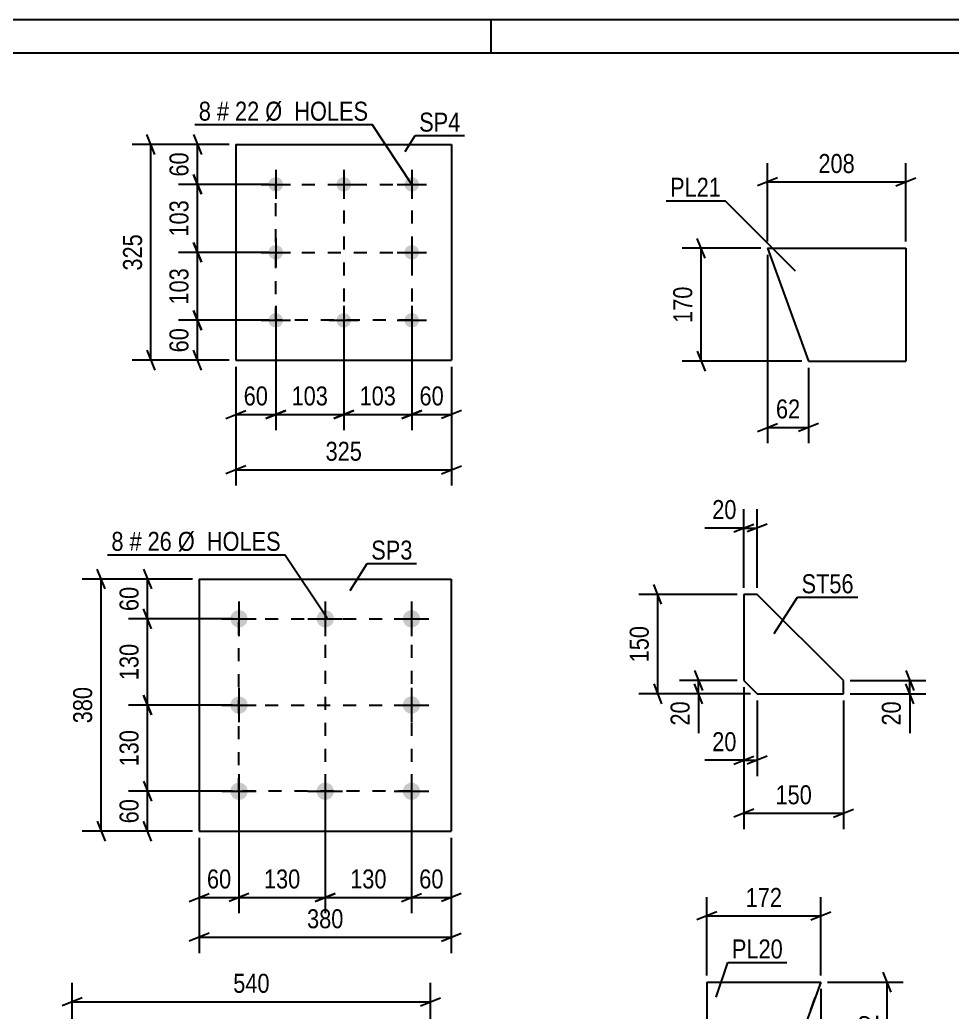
# Model space of a CAD drawing. Header units: millimetres. Extents: x 0 to 841, y 0 to 594.
# Drawn here: x 559.9 to 700.5, y 444.4 to 594 of the extents above; entities that cross this region are included whole.
import ezdxf

# ---------------------------------------------------------------- set-up
doc = ezdxf.new("R2010")
doc.units = ezdxf.units.MM
doc.linetypes.add('DXK_LINE_DOT2', pattern=[3.9198, 1.9599, -1.9599])
doc.styles.add('Arial Narrow', font='ARIALN.TTF', dxfattribs={"height": 0.2})

# ---------------------------------------------------------------- blocks, each defined once
blk = doc.blocks.new('Unknown-682105598-1132')
at = {"color": 5, "linetype": 'Continuous'}
for p, q in [((841, 594), (0, 594)), ((631, 589), (631, 594)), ((836, 589), (5, 589))]:
    blk.add_line(p, q, dxfattribs=at)
blk = doc.blocks.new('Part-682105598-20289 - 20288')
at = {"color": 2, "linetype": 'Continuous'}
for p, q in [((592.51, 575.2), (592.51, 542.7)), ((592.51, 575.2), (625.01, 575.2)), ((625.01, 575.2), (625.01, 542.7)), ((592.51, 542.7), (625.01, 542.7))]:
    blk.add_line(p, q, dxfattribs=at)
blk = doc.blocks.new('Bolt-682105598-20290 - 20288')
at = {"linetype": 'Continuous'}
for points in [[(598.51, 570.3, -1), (598.51, 568.1, -1)], [(608.76, 570.3, -1), (608.76, 568.1, -1)], [(619.01, 570.3, -1), (619.01, 568.1, -1)], [(598.51, 560.05, -1), (598.51, 557.85, -1)], [(619.01, 560.05, -1), (619.01, 557.85, -1)], [(598.51, 549.8, -1), (598.51, 547.6, -1)], [(608.76, 549.8, -1), (608.76, 547.6, -1)], [(619.01, 549.8, -1), (619.01, 547.6, -1)]]:
    blk.add_hatch(color=1, dxfattribs=at).paths.add_polyline_path(points)
at = {"color": 1, "linetype": 'Continuous'}
for p, q in [((598.51, 571.4), (598.51, 567)), ((608.76, 571.4), (608.76, 567)), ((619.01, 571.4), (619.01, 567)), ((596.31, 569.2), (600.71, 569.2)), ((606.56, 569.2), (610.96, 569.2)), ((616.81, 569.2), (621.21, 569.2)), ((598.51, 561.15), (598.51, 556.75)), ((619.01, 561.15), (619.01, 556.75)), ((596.31, 558.95), (600.71, 558.95)), ((616.81, 558.95), (621.21, 558.95)), ((598.51, 550.9), (598.51, 546.5)), ((608.76, 550.9), (608.76, 546.5)), ((619.01, 550.9), (619.01, 546.5)), ((596.31, 548.7), (600.71, 548.7)), ((606.56, 548.7), (610.96, 548.7)), ((616.81, 548.7), (621.21, 548.7))]:
    blk.add_line(p, q, dxfattribs=at)
blk = doc.blocks.new('Part-682105598-20299 - 20298')
at = {"color": 2, "linetype": 'Continuous'}
for p, q in [((586.97, 509.7), (586.97, 471.7)), ((586.97, 509.7), (624.97, 509.7)), ((624.97, 509.7), (624.97, 471.7)), ((586.97, 471.7), (624.97, 471.7))]:
    blk.add_line(p, q, dxfattribs=at)
blk = doc.blocks.new('Bolt-682105598-20300 - 20298')
at = {"linetype": 'Continuous'}
for points in [[(592.97, 505, -1), (592.97, 502.4, -1)], [(605.97, 505, -1), (605.97, 502.4, -1)], [(618.97, 505, -1), (618.97, 502.4, -1)], [(592.97, 492, -1), (592.97, 489.4, -1)], [(618.97, 492, -1), (618.97, 489.4, -1)], [(592.97, 479, -1), (592.97, 476.4, -1)], [(605.97, 479, -1), (605.97, 476.4, -1)], [(618.97, 479, -1), (618.97, 476.4, -1)]]:
    blk.add_hatch(color=1, dxfattribs=at).paths.add_polyline_path(points)
at = {"color": 1, "linetype": 'Continuous'}
for p, q in [((592.97, 506.3), (592.97, 501.1)), ((605.97, 506.3), (605.97, 501.1)), ((618.97, 506.3), (618.97, 501.1)), ((590.37, 503.7), (595.57, 503.7)), ((603.37, 503.7), (608.57, 503.7)), ((616.37, 503.7), (621.57, 503.7)), ((592.97, 493.3), (592.97, 488.1)), ((618.97, 493.3), (618.97, 488.1)), ((590.37, 490.7), (595.57, 490.7)), ((616.37, 490.7), (621.57, 490.7)), ((592.97, 480.3), (592.97, 475.1)), ((605.97, 480.3), (605.97, 475.1)), ((618.97, 480.3), (618.97, 475.1)), ((590.37, 477.7), (595.57, 477.7)), ((603.37, 477.7), (608.57, 477.7)), ((616.37, 477.7), (621.57, 477.7))]:
    blk.add_line(p, q, dxfattribs=at)
blk = doc.blocks.new('Part-682105598-20347 - 20346')
at = {"color": 2, "linetype": 'Continuous'}
for p, q in [((663.5, 448.91), (663.5, 433.71)), ((663.5, 448.91), (680.67, 448.91)), ((680.67, 448.91), (675.14, 433.71)), ((663.5, 433.71), (675.14, 433.71))]:
    blk.add_line(p, q, dxfattribs=at)
at = {"color": 7, "linetype": 'DXK_LINE_DOT2'}
blk.add_line((675.14, 433.71), (680.67, 448.91), dxfattribs=at)
blk = doc.blocks.new('Part-682105598-20354 - 20353')
at = {"color": 2, "linetype": 'Continuous'}
for p, q in [((672.64, 559.56), (678.83, 542.56)), ((672.64, 559.56), (693.47, 559.56)), ((693.47, 559.56), (693.47, 542.56)), ((678.83, 542.56), (693.47, 542.56))]:
    blk.add_line(p, q, dxfattribs=at)
blk = doc.blocks.new('Part-682105598-20361 - 20360')
at = {"color": 2, "linetype": 'Continuous'}
for p, q in [((671.08, 507.39), (669.08, 507.39)), ((669.08, 507.39), (669.08, 494.39)), ((684.08, 494.39), (671.08, 507.39)), ((669.08, 494.39), (671.08, 492.39)), ((684.08, 492.39), (684.08, 494.39)), ((671.08, 492.39), (684.08, 492.39))]:
    blk.add_line(p, q, dxfattribs=at)
blk = doc.blocks.new('Rectangle-682105598-23128 - 20288')
at = {"color": 1, "linetype": 'DXK_LINE_DOT2'}
blk.add_lwpolyline([(598.51, 569.2), (619.01, 569.2), (619.01, 548.7), (598.51, 548.7), (598.51, 569.2)], close=True, dxfattribs=at)
blk = doc.blocks.new('Rectangle-682105598-23118 - 20298')
at = {"color": 1, "linetype": 'DXK_LINE_DOT2'}
blk.add_lwpolyline([(592.97, 503.7), (618.97, 503.7), (618.97, 477.7), (592.97, 477.7), (592.97, 503.7)], close=True, dxfattribs=at)
blk = doc.blocks.new('Line-682105598-23138 - 20288')
at = {"color": 1, "linetype": 'DXK_LINE_DOT2'}
blk.add_line((608.76, 569.2), (608.76, 548.7), dxfattribs=at)
blk = doc.blocks.new('Line-682105598-23152 - 20298')
at = {"color": 1, "linetype": 'DXK_LINE_DOT2'}
blk.add_line((592.97, 490.7), (618.97, 490.7), dxfattribs=at)
blk = doc.blocks.new('Line-682105598-23145 - 20288')
at = {"color": 1, "linetype": 'DXK_LINE_DOT2'}
blk.add_line((598.51, 558.95), (619.01, 558.95), dxfattribs=at)
blk = doc.blocks.new('Line-682105598-23159 - 20298')
at = {"color": 1, "linetype": 'DXK_LINE_DOT2'}
blk.add_line((605.97, 503.7), (605.97, 477.7), dxfattribs=at)
blk = doc.blocks.new('StraightDimension-682105598-20838 - 20241')
at = {"color": 7, "linetype": 'Continuous'}
for p, q in [((567.84, 435.27), (567.84, 448.82)), ((621.84, 435.27), (621.84, 448.82)), ((569.34, 446.57), (566.34, 445.37)), ((567.84, 445.97), (621.84, 445.97)), ((620.34, 445.37), (623.34, 446.57))]:
    blk.add_line(p, q, dxfattribs=at)
at = {"color": 0}
blk.add_wipeout([(598.19, 446.72), (598.19, 450.92), (591.5, 450.92), (591.5, 446.72)], dxfattribs=at)
at = {"color": 3, "style": 'Arial Narrow'}
blk.add_text('540', height=2.863, dxfattribs=at).set_placement((592.1, 447.32))
blk = doc.blocks.new('StraightDimension-682105598-39886 - 20288')
at = {"color": 7, "linetype": 'Continuous'}
for p, q in [((608.76, 547.7), (608.76, 532.12)), ((619.01, 547.7), (619.01, 532.12)), ((607.26, 533.92), (610.26, 535.12)), ((608.76, 534.52), (619.01, 534.52)), ((620.51, 535.12), (617.51, 533.92))]:
    blk.add_line(p, q, dxfattribs=at)
at = {"color": 0}
blk.add_wipeout([(617.23, 535.27), (617.23, 539.47), (610.54, 539.47), (610.54, 535.27)], dxfattribs=at)
at = {"color": 3, "style": 'Arial Narrow'}
blk.add_text('103', height=2.863, dxfattribs=at).set_placement((611.14, 535.87))
blk = doc.blocks.new('StraightDimension-682105598-20882 - 20288')
at = {"color": 7, "linetype": 'Continuous'}
for p, q in [((586.1, 576.7), (587.3, 573.7)), ((591.51, 575.2), (583.85, 575.2)), ((586.7, 569.2), (586.7, 575.2)), ((587.3, 567.7), (586.1, 570.7)), ((597.51, 569.2), (583.85, 569.2))]:
    blk.add_line(p, q, dxfattribs=at)
at = {"color": 0}
blk.add_wipeout([(585.95, 574.62), (581.75, 574.62), (581.75, 569.77), (585.95, 569.77)], dxfattribs=at)
at = {"color": 3, "style": 'Arial Narrow'}
blk.add_text('60', height=2.863, rotation=90.0002, dxfattribs=at).set_placement((585.35, 570.37))
blk = doc.blocks.new('StraightDimension-682105598-39880 - 20288')
at = {"color": 7, "linetype": 'Continuous'}
for p, q in [((586.1, 560.45), (587.3, 557.45)), ((597.51, 558.95), (583.85, 558.95)), ((586.7, 548.7), (586.7, 558.95)), ((587.3, 547.2), (586.1, 550.2)), ((597.51, 548.7), (583.85, 548.7))]:
    blk.add_line(p, q, dxfattribs=at)
at = {"color": 0}
blk.add_wipeout([(585.95, 557.16), (581.75, 557.16), (581.75, 550.48), (585.95, 550.48)], dxfattribs=at)
at = {"color": 3, "style": 'Arial Narrow'}
blk.add_text('103', height=2.863, rotation=90.0002, dxfattribs=at).set_placement((585.35, 551.08))
blk = doc.blocks.new('StraightDimension-682105598-20885 - 20288')
at = {"color": 7, "linetype": 'Continuous'}
for p, q in [((586.1, 550.2), (587.3, 547.2)), ((597.51, 548.7), (583.85, 548.7)), ((586.7, 542.7), (586.7, 548.7)), ((587.3, 541.2), (586.1, 544.2)), ((591.51, 542.7), (583.85, 542.7))]:
    blk.add_line(p, q, dxfattribs=at)
at = {"color": 0}
blk.add_wipeout([(585.95, 548.12), (581.75, 548.12), (581.75, 543.27), (585.95, 543.27)], dxfattribs=at)
at = {"color": 3, "style": 'Arial Narrow'}
blk.add_text('60', height=2.863, rotation=90.0002, dxfattribs=at).set_placement((585.35, 543.87))
blk = doc.blocks.new('StraightDimension-682105598-20898 - 20288')
at = {"color": 7, "linetype": 'Continuous'}
for p, q in [((580.3, 573.7), (579.1, 576.7)), ((591.51, 575.2), (576.85, 575.2)), ((579.7, 542.7), (579.7, 575.2)), ((579.1, 544.2), (580.3, 541.2)), ((591.51, 542.7), (576.85, 542.7))]:
    blk.add_line(p, q, dxfattribs=at)
at = {"color": 0}
blk.add_wipeout([(578.95, 562.29), (574.75, 562.29), (574.75, 555.6), (578.95, 555.6)], dxfattribs=at)
at = {"color": 3, "style": 'Arial Narrow'}
blk.add_text('325', height=2.863, rotation=90.0002, dxfattribs=at).set_placement((578.35, 556.2))
blk = doc.blocks.new('StraightDimension-682105598-20902 - 20288')
at = {"color": 7, "linetype": 'Continuous'}
for p, q in [((619.01, 547.7), (619.01, 532.12)), ((625.01, 541.7), (625.01, 532.12)), ((617.51, 533.92), (620.51, 535.12)), ((619.01, 534.52), (625.01, 534.52)), ((626.51, 535.12), (623.51, 533.92))]:
    blk.add_line(p, q, dxfattribs=at)
at = {"color": 0}
blk.add_wipeout([(624.44, 535.27), (624.44, 539.47), (619.58, 539.47), (619.58, 535.27)], dxfattribs=at)
at = {"color": 3, "style": 'Arial Narrow'}
blk.add_text('60', height=2.863, dxfattribs=at).set_placement((620.18, 535.87))
blk = doc.blocks.new('StraightDimension-682105598-20905 - 20288')
at = {"color": 7, "linetype": 'Continuous'}
for p, q in [((598.51, 547.7), (598.51, 532.12)), ((592.51, 541.7), (592.51, 532.12)), ((591.01, 533.92), (594.01, 535.12)), ((592.51, 534.52), (598.51, 534.52)), ((600.01, 535.12), (597.01, 533.92))]:
    blk.add_line(p, q, dxfattribs=at)
at = {"color": 0}
blk.add_wipeout([(597.94, 535.27), (597.94, 539.47), (593.08, 539.47), (593.08, 535.27)], dxfattribs=at)
at = {"color": 3, "style": 'Arial Narrow'}
blk.add_text('60', height=2.863, dxfattribs=at).set_placement((593.68, 535.87))
blk = doc.blocks.new('StraightDimension-682105598-20918 - 20288')
at = {"color": 7, "linetype": 'Continuous'}
for p, q in [((592.51, 541.7), (592.51, 523.78)), ((625.01, 541.7), (625.01, 523.78)), ((594.01, 526.78), (591.01, 525.58)), ((623.51, 525.58), (626.51, 526.78)), ((592.51, 526.18), (625.01, 526.18))]:
    blk.add_line(p, q, dxfattribs=at)
at = {"color": 0}
blk.add_wipeout([(612.1, 526.93), (612.1, 531.13), (605.42, 531.13), (605.42, 526.93)], dxfattribs=at)
at = {"color": 3, "style": 'Arial Narrow'}
blk.add_text('325', height=2.863, dxfattribs=at).set_placement((606.02, 527.53))
blk = doc.blocks.new('StraightDimension-682105598-39882 - 20288')
at = {"color": 7, "linetype": 'Continuous'}
for p, q in [((586.1, 570.7), (587.3, 567.7)), ((597.51, 569.2), (583.85, 569.2)), ((586.7, 558.95), (586.7, 569.2)), ((587.3, 557.45), (586.1, 560.45)), ((597.51, 558.95), (583.85, 558.95))]:
    blk.add_line(p, q, dxfattribs=at)
at = {"color": 0}
blk.add_wipeout([(585.95, 567.41), (581.75, 567.41), (581.75, 560.73), (585.95, 560.73)], dxfattribs=at)
at = {"color": 3, "style": 'Arial Narrow'}
blk.add_text('103', height=2.863, rotation=90.0002, dxfattribs=at).set_placement((585.35, 561.33))
blk = doc.blocks.new('StraightDimension-682105598-39884 - 20288')
at = {"color": 7, "linetype": 'Continuous'}
for p, q in [((598.51, 547.7), (598.51, 532.12)), ((608.76, 547.7), (608.76, 532.12)), ((597.01, 533.92), (600.01, 535.12)), ((598.51, 534.52), (608.76, 534.52)), ((610.26, 535.12), (607.26, 533.92))]:
    blk.add_line(p, q, dxfattribs=at)
at = {"color": 0}
blk.add_wipeout([(606.98, 535.27), (606.98, 539.47), (600.29, 539.47), (600.29, 535.27)], dxfattribs=at)
at = {"color": 3, "style": 'Arial Narrow'}
blk.add_text('103', height=2.863, dxfattribs=at).set_placement((600.89, 535.87))
blk = doc.blocks.new('StraightDimension-682105598-20922 - 20298')
at = {"color": 7, "linetype": 'Continuous'}
for p, q in [((578.58, 511.2), (579.78, 508.2)), ((585.97, 509.7), (576.33, 509.7)), ((579.18, 503.7), (579.18, 509.7)), ((579.78, 502.2), (578.58, 505.2)), ((591.97, 503.7), (576.33, 503.7))]:
    blk.add_line(p, q, dxfattribs=at)
at = {"color": 0}
blk.add_wipeout([(578.43, 509.12), (574.23, 509.12), (574.23, 504.27), (578.43, 504.27)], dxfattribs=at)
at = {"color": 3, "style": 'Arial Narrow'}
blk.add_text('60', height=2.863, rotation=90.0002, dxfattribs=at).set_placement((577.83, 504.87))
blk = doc.blocks.new('StraightDimension-682105598-20938 - 20298')
at = {"color": 7, "linetype": 'Continuous'}
for p, q in [((572.78, 508.2), (571.58, 511.2)), ((585.97, 509.7), (569.33, 509.7)), ((572.18, 471.7), (572.18, 509.7)), ((571.58, 473.2), (572.78, 470.2)), ((585.97, 471.7), (569.33, 471.7))]:
    blk.add_line(p, q, dxfattribs=at)
at = {"color": 0}
blk.add_wipeout([(571.43, 494.04), (567.23, 494.04), (567.23, 487.35), (571.43, 487.35)], dxfattribs=at)
at = {"color": 3, "style": 'Arial Narrow'}
blk.add_text('380', height=2.863, rotation=90.0002, dxfattribs=at).set_placement((570.83, 487.95))
blk = doc.blocks.new('StraightDimension-682105598-39712 - 20298')
at = {"color": 7, "linetype": 'Continuous'}
for p, q in [((579.78, 489.2), (578.58, 492.2)), ((591.97, 490.7), (576.33, 490.7)), ((579.18, 477.7), (579.18, 490.7)), ((578.58, 479.2), (579.78, 476.2)), ((591.97, 477.7), (576.33, 477.7))]:
    blk.add_line(p, q, dxfattribs=at)
at = {"color": 0}
blk.add_wipeout([(578.43, 487.54), (574.23, 487.54), (574.23, 480.85), (578.43, 480.85)], dxfattribs=at)
at = {"color": 3, "style": 'Arial Narrow'}
blk.add_text('130', height=2.863, rotation=90.0002, dxfattribs=at).set_placement((577.83, 481.45))
blk = doc.blocks.new('StraightDimension-682105598-20925 - 20298')
at = {"color": 7, "linetype": 'Continuous'}
for p, q in [((578.58, 479.2), (579.78, 476.2)), ((591.97, 477.7), (576.33, 477.7)), ((579.18, 471.7), (579.18, 477.7)), ((579.78, 470.2), (578.58, 473.2)), ((585.97, 471.7), (576.33, 471.7))]:
    blk.add_line(p, q, dxfattribs=at)
at = {"color": 0}
blk.add_wipeout([(578.43, 477.12), (574.23, 477.12), (574.23, 472.27), (578.43, 472.27)], dxfattribs=at)
at = {"color": 3, "style": 'Arial Narrow'}
blk.add_text('60', height=2.863, rotation=90.0002, dxfattribs=at).set_placement((577.83, 472.87))
blk = doc.blocks.new('StraightDimension-682105598-20942 - 20298')
at = {"color": 7, "linetype": 'Continuous'}
for p, q in [((618.97, 476.7), (618.97, 459.3)), ((624.97, 470.7), (624.97, 459.3)), ((617.47, 461.1), (620.47, 462.3)), ((626.47, 462.3), (623.47, 461.1)), ((618.97, 461.7), (624.97, 461.7))]:
    blk.add_line(p, q, dxfattribs=at)
at = {"color": 0}
blk.add_wipeout([(624.4, 462.45), (624.4, 466.65), (619.54, 466.65), (619.54, 462.45)], dxfattribs=at)
at = {"color": 3, "style": 'Arial Narrow'}
blk.add_text('60', height=2.863, dxfattribs=at).set_placement((620.14, 463.05))
blk = doc.blocks.new('StraightDimension-682105598-20945 - 20298')
at = {"color": 7, "linetype": 'Continuous'}
for p, q in [((592.97, 476.7), (592.97, 459.3)), ((586.97, 470.7), (586.97, 459.3)), ((585.47, 461.1), (588.47, 462.3)), ((594.47, 462.3), (591.47, 461.1)), ((586.97, 461.7), (592.97, 461.7))]:
    blk.add_line(p, q, dxfattribs=at)
at = {"color": 0}
blk.add_wipeout([(592.4, 462.45), (592.4, 466.65), (587.54, 466.65), (587.54, 462.45)], dxfattribs=at)
at = {"color": 3, "style": 'Arial Narrow'}
blk.add_text('60', height=2.863, dxfattribs=at).set_placement((588.14, 463.05))
blk = doc.blocks.new('StraightDimension-682105598-20958 - 20298')
at = {"color": 7, "linetype": 'Continuous'}
for p, q in [((586.97, 470.7), (586.97, 453.3)), ((624.97, 470.7), (624.97, 453.3)), ((588.47, 456.3), (585.47, 455.1)), ((623.47, 455.1), (626.47, 456.3)), ((586.97, 455.7), (624.97, 455.7))]:
    blk.add_line(p, q, dxfattribs=at)
at = {"color": 0}
blk.add_wipeout([(609.31, 456.45), (609.31, 460.65), (602.63, 460.65), (602.63, 456.45)], dxfattribs=at)
at = {"color": 3, "style": 'Arial Narrow'}
blk.add_text('380', height=2.863, dxfattribs=at).set_placement((603.23, 457.05))
blk = doc.blocks.new('StraightDimension-682105598-39714 - 20298')
at = {"color": 7, "linetype": 'Continuous'}
for p, q in [((579.78, 502.2), (578.58, 505.2)), ((591.97, 503.7), (576.33, 503.7)), ((579.18, 490.7), (579.18, 503.7)), ((578.58, 492.2), (579.78, 489.2)), ((591.97, 490.7), (576.33, 490.7))]:
    blk.add_line(p, q, dxfattribs=at)
at = {"color": 0}
blk.add_wipeout([(578.43, 500.54), (574.23, 500.54), (574.23, 493.85), (578.43, 493.85)], dxfattribs=at)
at = {"color": 3, "style": 'Arial Narrow'}
blk.add_text('130', height=2.863, rotation=90.0002, dxfattribs=at).set_placement((577.83, 494.45))
blk = doc.blocks.new('StraightDimension-682105598-39734 - 20298')
at = {"color": 7, "linetype": 'Continuous'}
for p, q in [((592.97, 476.7), (592.97, 459.3)), ((605.97, 476.7), (605.97, 459.3)), ((594.47, 462.3), (591.47, 461.1)), ((604.47, 461.1), (607.47, 462.3)), ((592.97, 461.7), (605.97, 461.7))]:
    blk.add_line(p, q, dxfattribs=at)
at = {"color": 0}
blk.add_wipeout([(602.81, 462.45), (602.81, 466.65), (596.13, 466.65), (596.13, 462.45)], dxfattribs=at)
at = {"color": 3, "style": 'Arial Narrow'}
blk.add_text('130', height=2.863, dxfattribs=at).set_placement((596.73, 463.05))
blk = doc.blocks.new('StraightDimension-682105598-39736 - 20298')
at = {"color": 7, "linetype": 'Continuous'}
for p, q in [((605.97, 476.7), (605.97, 459.3)), ((618.97, 476.7), (618.97, 459.3)), ((607.47, 462.3), (604.47, 461.1)), ((617.47, 461.1), (620.47, 462.3)), ((605.97, 461.7), (618.97, 461.7))]:
    blk.add_line(p, q, dxfattribs=at)
at = {"color": 0}
blk.add_wipeout([(615.81, 462.45), (615.81, 466.65), (609.13, 466.65), (609.13, 462.45)], dxfattribs=at)
at = {"color": 3, "style": 'Arial Narrow'}
blk.add_text('130', height=2.863, dxfattribs=at).set_placement((609.73, 463.05))
blk = doc.blocks.new('StraightDimension-682105598-21015 - 20346')
at = {"color": 7, "linetype": 'Continuous'}
for p, q in [((663.5, 449.91), (663.5, 461.76)), ((680.67, 449.91), (680.67, 461.76)), ((665, 459.51), (662, 458.31)), ((679.17, 458.31), (682.17, 459.51)), ((663.5, 458.91), (680.67, 458.91))]:
    blk.add_line(p, q, dxfattribs=at)
at = {"color": 0}
blk.add_wipeout([(675.43, 459.66), (675.43, 463.86), (668.74, 463.86), (668.74, 459.66)], dxfattribs=at)
at = {"color": 3, "style": 'Arial Narrow'}
blk.add_text('172', height=2.863, dxfattribs=at).set_placement((669.34, 460.26))
blk = doc.blocks.new('StraightDimension-682105598-21007 - 20346')
at = {"color": 7, "linetype": 'Continuous'}
for p, q in [((691.27, 447.41), (690.07, 450.41)), ((681.67, 448.91), (693.07, 448.91)), ((690.67, 433.71), (690.67, 448.91)), ((690.07, 435.21), (691.27, 432.21)), ((676.14, 433.71), (693.07, 433.71))]:
    blk.add_line(p, q, dxfattribs=at)
at = {"color": 0}
blk.add_wipeout([(689.92, 444.65), (685.72, 444.65), (685.72, 437.97), (689.92, 437.97)], dxfattribs=at)
at = {"color": 3, "style": 'Arial Narrow'}
blk.add_text('152', height=2.863, rotation=90.0002, dxfattribs=at).set_placement((689.32, 438.57))
blk = doc.blocks.new('StraightDimension-682105598-21011 - 20346')
at = {"color": 7, "linetype": 'Continuous'}
for p, q in [((680.67, 447.91), (680.67, 421.31)), ((675.14, 432.71), (675.14, 421.31)), ((675.14, 423.71), (669.23, 423.71)), ((675.14, 423.71), (669.23, 423.71)), ((673.64, 423.11), (676.64, 424.31)), ((675.14, 423.71), (680.67, 423.71)), ((682.17, 424.31), (679.17, 423.11))]:
    blk.add_line(p, q, dxfattribs=at)
at = {"color": 0}
blk.add_wipeout([(674.61, 424.46), (674.61, 428.66), (669.76, 428.66), (669.76, 424.46)], dxfattribs=at)
at = {"color": 3, "style": 'Arial Narrow'}
blk.add_text('55', height=2.863, dxfattribs=at).set_placement((670.36, 425.06))
blk = doc.blocks.new('StraightDimension-682105598-21028 - 20353')
at = {"color": 7, "linetype": 'Continuous'}
for p, q in [((672.64, 560.56), (672.64, 572.41)), ((693.47, 560.56), (693.47, 572.41)), ((674.14, 570.16), (671.14, 568.96)), ((691.97, 568.96), (694.97, 570.16)), ((672.64, 569.56), (693.47, 569.56))]:
    blk.add_line(p, q, dxfattribs=at)
at = {"color": 0}
blk.add_wipeout([(686.4, 570.31), (686.4, 574.51), (679.71, 574.51), (679.71, 570.31)], dxfattribs=at)
at = {"color": 3, "style": 'Arial Narrow'}
blk.add_text('208', height=2.863, dxfattribs=at).set_placement((680.31, 570.91))
blk = doc.blocks.new('StraightDimension-682105598-21020 - 20353')
at = {"color": 7, "linetype": 'Continuous'}
for p, q in [((663.24, 558.06), (662.04, 561.06)), ((671.64, 559.56), (659.79, 559.56)), ((662.64, 542.56), (662.64, 559.56)), ((662.04, 544.06), (663.24, 541.06)), ((677.83, 542.56), (659.79, 542.56))]:
    blk.add_line(p, q, dxfattribs=at)
at = {"color": 0}
blk.add_wipeout([(661.89, 554.4), (657.69, 554.4), (657.69, 547.71), (661.89, 547.71)], dxfattribs=at)
at = {"color": 3, "style": 'Arial Narrow'}
blk.add_text('170', height=2.863, rotation=90.0002, dxfattribs=at).set_placement((661.29, 548.31))
blk = doc.blocks.new('StraightDimension-682105598-21024 - 20353')
at = {"color": 7, "linetype": 'Continuous'}
for p, q in [((672.64, 558.56), (672.64, 530.16)), ((678.83, 541.56), (678.83, 530.16)), ((671.14, 531.96), (674.14, 533.16)), ((680.33, 533.16), (677.33, 531.96)), ((672.64, 532.56), (678.83, 532.56))]:
    blk.add_line(p, q, dxfattribs=at)
at = {"color": 0}
blk.add_wipeout([(678.16, 533.31), (678.16, 537.51), (673.31, 537.51), (673.31, 533.31)], dxfattribs=at)
at = {"color": 3, "style": 'Arial Narrow'}
blk.add_text('62', height=2.863, dxfattribs=at).set_placement((673.91, 533.91))
blk = doc.blocks.new('StraightDimension-682105598-21048 - 20360')
at = {"color": 7, "linetype": 'Continuous'}
for p, q in [((669.08, 493.39), (669.08, 471.99)), ((684.08, 491.39), (684.08, 471.99)), ((670.58, 474.99), (667.58, 473.79)), ((669.08, 474.39), (684.08, 474.39)), ((682.58, 473.79), (685.58, 474.99))]:
    blk.add_line(p, q, dxfattribs=at)
at = {"color": 0}
blk.add_wipeout([(679.92, 475.14), (679.92, 479.34), (673.24, 479.34), (673.24, 475.14)], dxfattribs=at)
at = {"color": 3, "style": 'Arial Narrow'}
blk.add_text('150', height=2.863, dxfattribs=at).set_placement((673.84, 475.74))
blk = doc.blocks.new('StraightDimension-682105598-21040 - 20360')
at = {"color": 7, "linetype": 'Continuous'}
for p, q in [((693.48, 495.89), (694.68, 492.89)), ((685.08, 494.39), (696.48, 494.39)), ((694.68, 490.89), (693.48, 493.89)), ((694.08, 492.39), (694.08, 494.39)), ((685.08, 492.39), (696.48, 492.39)), ((694.08, 492.39), (694.08, 486.48)), ((694.08, 492.39), (694.08, 486.48))]:
    blk.add_line(p, q, dxfattribs=at)
at = {"color": 0}
blk.add_wipeout([(693.33, 491.86), (689.13, 491.86), (689.13, 487.01), (693.33, 487.01)], dxfattribs=at)
at = {"color": 3, "style": 'Arial Narrow'}
blk.add_text('20', height=2.863, rotation=90.0002, dxfattribs=at).set_placement((692.73, 487.61))
blk = doc.blocks.new('StraightDimension-682105598-21032 - 20360')
at = {"color": 7, "linetype": 'Continuous'}
for p, q in [((669.08, 493.39), (669.08, 479.99)), ((671.08, 491.39), (671.08, 479.99)), ((669.08, 482.39), (663.17, 482.39)), ((669.08, 482.39), (663.17, 482.39)), ((667.58, 481.79), (670.58, 482.99)), ((669.08, 482.39), (671.08, 482.39)), ((672.58, 482.99), (669.58, 481.79))]:
    blk.add_line(p, q, dxfattribs=at)
at = {"color": 0}
blk.add_wipeout([(668.56, 483.14), (668.56, 487.34), (663.7, 487.34), (663.7, 483.14)], dxfattribs=at)
at = {"color": 3, "style": 'Arial Narrow'}
blk.add_text('20', height=2.863, dxfattribs=at).set_placement((664.3, 483.74))
blk = doc.blocks.new('StraightDimension-682105598-21052 - 20360')
at = {"color": 7, "linetype": 'Continuous'}
for p, q in [((656.68, 505.89), (655.48, 508.89)), ((668.08, 507.39), (653.23, 507.39)), ((656.08, 492.39), (656.08, 507.39)), ((655.48, 493.89), (656.68, 490.89)), ((670.08, 492.39), (653.23, 492.39))]:
    blk.add_line(p, q, dxfattribs=at)
at = {"color": 0}
blk.add_wipeout([(655.33, 503.23), (651.13, 503.23), (651.13, 496.54), (655.33, 496.54)], dxfattribs=at)
at = {"color": 3, "style": 'Arial Narrow'}
blk.add_text('150', height=2.863, rotation=90.0002, dxfattribs=at).set_placement((654.73, 497.14))
blk = doc.blocks.new('StraightDimension-682105598-21044 - 20360')
at = {"color": 7, "linetype": 'Continuous'}
for p, q in [((661.64, 495.89), (662.84, 492.89)), ((668.08, 494.39), (659.39, 494.39)), ((662.84, 490.89), (661.64, 493.89)), ((662.24, 492.39), (662.24, 494.39)), ((670.08, 492.39), (659.39, 492.39)), ((662.24, 492.39), (662.24, 486.48)), ((662.24, 492.39), (662.24, 486.48))]:
    blk.add_line(p, q, dxfattribs=at)
at = {"color": 0}
blk.add_wipeout([(661.49, 491.86), (657.29, 491.86), (657.29, 487.01), (661.49, 487.01)], dxfattribs=at)
at = {"color": 3, "style": 'Arial Narrow'}
blk.add_text('20', height=2.863, rotation=90.0002, dxfattribs=at).set_placement((660.89, 487.61))
blk = doc.blocks.new('StraightDimension-682105598-21036 - 20360')
at = {"color": 7, "linetype": 'Continuous'}
for p, q in [((669.08, 508.39), (669.08, 520.24)), ((671.08, 508.39), (671.08, 520.24)), ((667.58, 516.79), (670.58, 517.99)), ((672.58, 517.99), (669.58, 516.79)), ((669.08, 517.39), (663.17, 517.39)), ((669.08, 517.39), (663.17, 517.39)), ((669.08, 517.39), (671.08, 517.39))]:
    blk.add_line(p, q, dxfattribs=at)
at = {"color": 0}
blk.add_wipeout([(668.56, 518.14), (668.56, 522.34), (663.7, 522.34), (663.7, 518.14)], dxfattribs=at)
at = {"color": 3, "style": 'Arial Narrow'}
blk.add_text('20', height=2.863, dxfattribs=at).set_placement((664.3, 518.74))
blk = doc.blocks.new('Mark-682105598-21164 - 20288')
at = {"color": 0}
blk.add_wipeout([(626.34, 577.15), (626.34, 580.15), (620.13, 580.15), (620.13, 577.15)], dxfattribs=at)
blk.add_wipeout([(626.34, 577.15), (626.34, 580.15), (620.13, 580.15), (620.13, 577.15)], dxfattribs=at)
at = {"color": 30, "linetype": 'Continuous'}
for p, q in [((618.03, 574.17), (619.53, 576.55)), ((619.53, 576.55), (626.94, 576.55))]:
    blk.add_line(p, q, dxfattribs=at)
at = {"color": 3, "style": 'Arial Narrow'}
blk.add_text('SP4', height=2.863, dxfattribs=at).set_placement((620.13, 577.15))
blk = doc.blocks.new('Mark-682105598-21167 - 20288')
at = {"color": 0}
for points in [[(588.74, 578.8), (588.74, 581.8), (586.91, 581.8), (586.91, 578.8)], [(591.47, 578.8), (591.47, 581.8), (589.64, 581.8), (589.64, 578.8)], [(596.03, 578.8), (596.03, 581.8), (592.37, 581.8), (592.37, 578.8)], [(612.45, 578.8), (612.45, 581.8), (596.93, 581.8), (596.93, 578.8)]]:
    blk.add_wipeout(points, dxfattribs=at)
for points in [[(588.74, 578.8), (588.74, 581.8), (586.91, 581.8), (586.91, 578.8)], [(591.47, 578.8), (591.47, 581.8), (589.64, 581.8), (589.64, 578.8)], [(596.03, 578.8), (596.03, 581.8), (592.37, 581.8), (592.37, 578.8)], [(612.45, 578.8), (612.45, 581.8), (596.93, 581.8), (596.93, 578.8)]]:
    blk.add_wipeout(points, dxfattribs=at)
at = {"color": 7, "linetype": 'Continuous'}
for p in [(586.31, 578.2), (619.01, 569.2)]:
    blk.add_line(p, (613.05, 578.2), dxfattribs=at)
at = {"color": 3, "style": 'Arial Narrow'}
for s, height, p in [('8', 2.86, (586.91, 578.8)), ('#', 2.86, (589.64, 578.8)), ('22', 2.863, (592.37, 578.8)), ('Ø  HOLES', 2.863, (596.93, 578.8))]:
    blk.add_text(s, height=height, dxfattribs=at).set_placement(p)
blk = doc.blocks.new('Mark-682105598-21168 - 20298')
at = {"color": 0}
blk.add_wipeout([(619.12, 512.63), (619.12, 515.63), (612.91, 515.63), (612.91, 512.63)], dxfattribs=at)
blk.add_wipeout([(619.12, 512.63), (619.12, 515.63), (612.91, 515.63), (612.91, 512.63)], dxfattribs=at)
at = {"color": 30, "linetype": 'Continuous'}
for p, q in [((609.71, 507.96), (612.31, 512.03)), ((612.31, 512.03), (619.72, 512.03))]:
    blk.add_line(p, q, dxfattribs=at)
at = {"color": 3, "style": 'Arial Narrow'}
blk.add_text('SP3', height=2.863, dxfattribs=at).set_placement((612.91, 512.63))
blk = doc.blocks.new('Mark-682105598-21171 - 20298')
at = {"color": 0}
for points in [[(575.57, 513.95), (575.57, 516.95), (573.74, 516.95), (573.74, 513.95)], [(578.29, 513.95), (578.29, 516.95), (576.47, 516.95), (576.47, 513.95)], [(582.85, 513.95), (582.85, 516.95), (579.19, 516.95), (579.19, 513.95)], [(599.28, 513.95), (599.28, 516.95), (583.75, 516.95), (583.75, 513.95)]]:
    blk.add_wipeout(points, dxfattribs=at)
for points in [[(575.57, 513.95), (575.57, 516.95), (573.74, 516.95), (573.74, 513.95)], [(578.29, 513.95), (578.29, 516.95), (576.47, 516.95), (576.47, 513.95)], [(582.85, 513.95), (582.85, 516.95), (579.19, 516.95), (579.19, 513.95)], [(599.28, 513.95), (599.28, 516.95), (583.75, 516.95), (583.75, 513.95)]]:
    blk.add_wipeout(points, dxfattribs=at)
at = {"color": 7, "linetype": 'Continuous'}
for p in [(573.14, 513.35), (606.24, 503.78)]:
    blk.add_line(p, (599.88, 513.35), dxfattribs=at)
at = {"color": 3, "style": 'Arial Narrow'}
for s, height, p in [('8', 2.86, (573.74, 513.95)), ('#', 2.86, (576.47, 513.95)), ('26', 2.863, (579.19, 513.95)), ('Ø  HOLES', 2.863, (583.75, 513.95))]:
    blk.add_text(s, height=height, dxfattribs=at).set_placement(p)
blk = doc.blocks.new('Mark-682105598-21184 - 20346')
at = {"color": 0}
blk.add_wipeout([(674.94, 452.5), (674.94, 455.5), (667.27, 455.5), (667.27, 452.5)], dxfattribs=at)
blk.add_wipeout([(674.94, 452.5), (674.94, 455.5), (667.27, 455.5), (667.27, 452.5)], dxfattribs=at)
at = {"color": 30, "linetype": 'Continuous'}
for p, q in [((664.89, 446.67), (666.67, 451.9)), ((666.67, 451.9), (675.54, 451.9))]:
    blk.add_line(p, q, dxfattribs=at)
at = {"color": 3, "style": 'Arial Narrow'}
blk.add_text('PL20', height=2.863, dxfattribs=at).set_placement((667.27, 452.5))
blk = doc.blocks.new('Mark-682105598-21187 - 20353')
at = {"color": 0}
blk.add_wipeout([(665.63, 567.33), (665.63, 570.33), (657.95, 570.33), (657.95, 567.33)], dxfattribs=at)
blk.add_wipeout([(665.63, 567.33), (665.63, 570.33), (657.95, 570.33), (657.95, 567.33)], dxfattribs=at)
at = {"color": 30, "linetype": 'Continuous'}
for p in [(657.35, 566.73), (676.84, 556.13)]:
    blk.add_line(p, (666.23, 566.73), dxfattribs=at)
at = {"color": 3, "style": 'Arial Narrow'}
blk.add_text('PL21', height=2.863, dxfattribs=at).set_placement((657.95, 567.33))
blk = doc.blocks.new('Mark-682105598-21190 - 20360')
at = {"color": 0}
blk.add_wipeout([(685.63, 507.55), (685.63, 510.55), (677.77, 510.55), (677.77, 507.55)], dxfattribs=at)
blk.add_wipeout([(685.63, 507.55), (685.63, 510.55), (677.77, 510.55), (677.77, 507.55)], dxfattribs=at)
at = {"color": 30, "linetype": 'Continuous'}
for p, q in [((673.65, 501.49), (677.17, 506.95)), ((677.17, 506.95), (686.23, 506.95))]:
    blk.add_line(p, q, dxfattribs=at)
at = {"color": 3, "style": 'Arial Narrow'}
blk.add_text('ST56', height=2.863, dxfattribs=at).set_placement((677.77, 507.55))

msp = doc.modelspace()

# ---------------------------------------------------------------- block references
for name in ['Unknown-682105598-1132', 'Part-682105598-20289 - 20288', 'Bolt-682105598-20290 - 20288', 'Rectangle-682105598-23128 - 20288', 'Line-682105598-23138 - 20288', 'Part-682105598-20354 - 20353', 'Line-682105598-23145 - 20288', 'Part-682105598-20299 - 20298', 'Part-682105598-20361 - 20360', 'Bolt-682105598-20300 - 20298', 'Rectangle-682105598-23118 - 20298', 'Line-682105598-23159 - 20298', 'Line-682105598-23152 - 20298', 'Part-682105598-20347 - 20346']:
    msp.add_blockref(name, (0, 0))

# ---------------------------------------------------------------- next in the draw order: block references
for name in ['Mark-682105598-21164 - 20288', 'StraightDimension-682105598-20882 - 20288', 'StraightDimension-682105598-21028 - 20353', 'StraightDimension-682105598-39880 - 20288', 'StraightDimension-682105598-39886 - 20288', 'Mark-682105598-21168 - 20298', 'StraightDimension-682105598-20922 - 20298', 'Mark-682105598-21190 - 20360', 'StraightDimension-682105598-21048 - 20360', 'StraightDimension-682105598-20942 - 20298', 'StraightDimension-682105598-21015 - 20346', 'StraightDimension-682105598-20838 - 20241']:
    msp.add_blockref(name, (0, 0))

# ---------------------------------------------------------------- next in the draw order: block references
for name in ['StraightDimension-682105598-21020 - 20353', 'StraightDimension-682105598-20885 - 20288', 'StraightDimension-682105598-20902 - 20288', 'StraightDimension-682105598-20938 - 20298', 'StraightDimension-682105598-21040 - 20360', 'StraightDimension-682105598-21032 - 20360', 'StraightDimension-682105598-21007 - 20346']:
    msp.add_blockref(name, (0, 0))

# ---------------------------------------------------------------- next in the draw order: block references
for name in ['StraightDimension-682105598-20898 - 20288', 'StraightDimension-682105598-21024 - 20353', 'StraightDimension-682105598-21052 - 20360', 'StraightDimension-682105598-39712 - 20298', 'StraightDimension-682105598-21011 - 20346']:
    msp.add_blockref(name, (0, 0))

# ---------------------------------------------------------------- next in the draw order: block references
for name in ['StraightDimension-682105598-39882 - 20288', 'Mark-682105598-21187 - 20353', 'StraightDimension-682105598-20905 - 20288', 'StraightDimension-682105598-21036 - 20360', 'StraightDimension-682105598-39714 - 20298', 'StraightDimension-682105598-21044 - 20360', 'StraightDimension-682105598-20925 - 20298', 'Mark-682105598-21184 - 20346']:
    msp.add_blockref(name, (0, 0))

# ---------------------------------------------------------------- next in the draw order: block references
for name in ['Mark-682105598-21167 - 20288', 'StraightDimension-682105598-20918 - 20288', 'Mark-682105598-21171 - 20298', 'StraightDimension-682105598-20945 - 20298']:
    msp.add_blockref(name, (0, 0))

# ---------------------------------------------------------------- next in the draw order: block references
for name in ['StraightDimension-682105598-39884 - 20288', 'StraightDimension-682105598-20958 - 20298']:
    msp.add_blockref(name, (0, 0))

# ---------------------------------------------------------------- next in the draw order: block references
msp.add_blockref('StraightDimension-682105598-39734 - 20298', (0, 0))

# ---------------------------------------------------------------- next in the draw order: block references
msp.add_blockref('StraightDimension-682105598-39736 - 20298', (0, 0))

doc.saveas('drawing.dxf')
